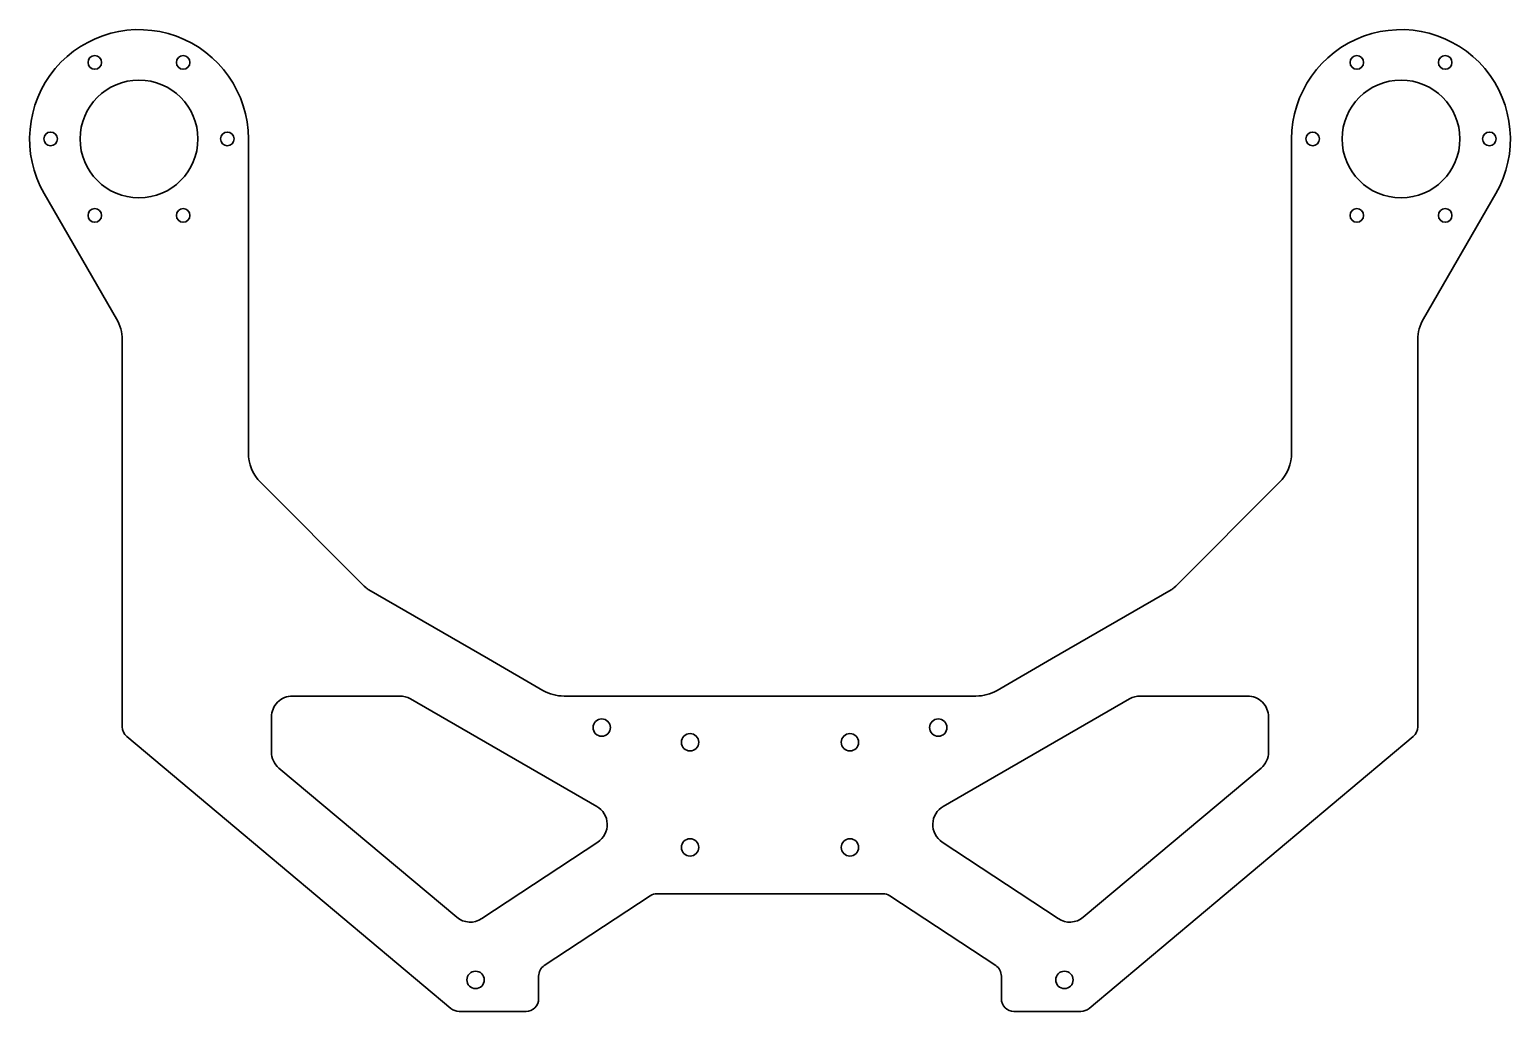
# Model space of a CAD drawing. Extents: x 7 to 359, y 4 to 238.
import ezdxf

# ---------------------------------------------------------------- set-up
doc = ezdxf.new("R2010")
doc.units = 0

msp = doc.modelspace()

# ---------------------------------------------------------------- linework, layer by layer
at = {"color": 7, "lineweight": 35}
for p, q in [((59.062225, 160.332169), (59.062225, 211.662262)), ((307.062225, 211.662262), (307.062225, 160.332169)), ((10.545563, 198.662262), (27.722473, 168.910965)), ((338.401978, 168.910965), (355.578888, 198.662262)), ((29.062225, 163.910965), (29.062225, 160.332169)), ((337.062225, 160.332169), (337.062225, 163.910965)), ((29.062225, 160.332169), (29.062225, 142.99234)), ((59.062225, 160.332169), (59.062225, 142.99234)), ((307.062225, 160.332169), (307.062225, 142.99234)), ((337.062225, 160.332169), (337.062225, 142.99234)), ((29.062225, 142.99234), (29.062225, 105.332169)), ((59.062225, 137.033325), (59.062225, 142.99234)), ((307.062225, 142.99234), (307.062225, 137.033325)), ((337.062225, 105.332169), (337.062225, 142.99234)), ((86.621246, 105.332169), (61.991158, 129.96225)), ((304.133301, 129.96225), (279.503204, 105.332169)), ((29.062225, 105.332169), (29.062225, 87.99234)), ((86.621246, 105.332169), (87.067223, 104.8862)), ((87.688538, 104.409439), (116.123787, 87.99234)), ((278.435913, 104.409439), (250.000671, 87.99234)), ((279.503204, 105.332169), (279.05722, 104.8862)), ((337.062225, 105.332169), (337.062225, 87.99234)), ((29.062225, 87.99234), (29.062225, 71.850052)), ((129.097443, 80.501999), (116.123787, 87.99234)), ((250.000671, 87.99234), (237.027008, 80.501999)), ((337.062225, 71.850052), (337.062225, 87.99234)), ((69.553001, 79.162254), (95.078201, 79.162254)), ((97.578201, 78.492386), (141.867828, 52.921761)), ((232.027008, 79.162254), (134.097443, 79.162254)), ((268.546265, 78.492386), (224.256622, 52.921761)), ((296.571442, 79.162254), (271.046265, 79.162254)), ((64.553001, 65.847), (64.553001, 74.162254)), ((301.571442, 65.847), (301.571442, 74.162254)), ((30.133865, 69.55191), (107.225777, 4.86412)), ((258.898682, 4.86412), (335.990601, 69.55191)), ((108.593475, 26.561111), (66.339058, 62.016777)), ((257.530975, 26.561111), (299.7854, 62.016777)), ((142.123138, 44.419312), (114.562721, 26.219013)), ((224.001312, 44.419312), (251.561737, 26.219013)), ((156.220505, 32.162254), (209.903946, 32.162254)), ((129.409042, 15.051661), (154.567322, 31.665648)), ((211.557129, 31.665648), (236.715408, 15.051661)), ((128.062225, 7.162254), (128.062225, 12.548267)), ((238.062225, 12.548267), (238.062225, 7.162254)), ((109.154137, 4.162254), (125.062225, 4.162254)), ((241.062225, 4.162254), (256.970306, 4.162254))]:
    msp.add_line(p, q, dxfattribs=at)
for centre, radius in [((22.562225, 229.848785), 1.621), ((43.562225, 229.848785), 1.621), ((322.562225, 229.848785), 1.621), ((343.562225, 229.848785), 1.621), ((33.062225, 211.662262), 14), ((333.062225, 211.662262), 14), ((12.062225, 211.662262), 1.621), ((54.062225, 211.662262), 1.621), ((312.062225, 211.662262), 1.621), ((354.062225, 211.662262), 1.621), ((22.562225, 193.475708), 1.621), ((43.562225, 193.475708), 1.621), ((322.562225, 193.475708), 1.621), ((343.562225, 193.475708), 1.621), ((143.062225, 71.662254), 2.067), ((223.062225, 71.662254), 2.067), ((164.062225, 68.162254), 2.067), ((202.062225, 68.162254), 2.067), ((164.062225, 43.162254), 2.067), ((202.062225, 43.162254), 2.067), ((113.062225, 11.662254), 2.067), ((253.062225, 11.662254), 2.067)]:
    msp.add_circle(centre, radius, dxfattribs=at)
for centre, radius, start, end in [((33.062225, 211.662262), 26, 0, 210.000003), ((333.062225, 211.662262), 26, 329.999999, 180.000005), ((19.062225, 163.910965), 10, 0, 30.000001), ((347.062225, 163.910965), 10, 149.999997, 180.000005), ((69.062225, 137.033325), 10, 180.000005, 225), ((297.062225, 137.033325), 10, 314.999999, 360), ((89.188538, 107.007515), 3, 225, 239.999997), ((276.935913, 107.007515), 3, 299.999998, 314.999999), ((69.553001, 74.162254), 5, 90.000003, 180.000005), ((95.078201, 74.162254), 5, 60.000002, 90.000003), ((134.097443, 89.162254), 10, 239.999997, 269.999997), ((232.027008, 89.162254), 10, 269.999997, 299.999998), ((271.046265, 74.162254), 5, 90.000003, 120.000003), ((296.571442, 74.162254), 5, 0, 90.000003), ((32.062225, 71.850052), 3, 180.000005, 229.999999), ((334.062225, 71.850052), 3, 310, 360), ((69.553001, 65.847), 5, 179.999995, 229.999999), ((296.571442, 65.847), 5, 310, 360), ((139.367828, 48.591633), 5, 303.439907, 60.000002), ((226.756622, 48.591633), 5, 120.000003, 236.560095), ((156.220505, 29.162254), 3, 90.000003, 123.439905), ((209.903946, 29.162254), 3, 56.560093, 90.000003), ((111.807411, 30.391335), 5, 229.999999, 303.439907), ((254.317047, 30.391335), 5, 236.560095, 310), ((131.062225, 12.548267), 3, 123.439905, 179.999995), ((235.062225, 12.548267), 3, 0, 56.560093), ((125.062225, 7.162254), 3, 269.999997, 360), ((241.062225, 7.162254), 3, 180.000005, 269.999997), ((109.154137, 7.162254), 3, 229.999999, 269.999997), ((256.970306, 7.162254), 3, 269.999997, 310)]:
    msp.add_arc(centre, radius, start, end, dxfattribs=at)

doc.saveas('drawing.dxf')
